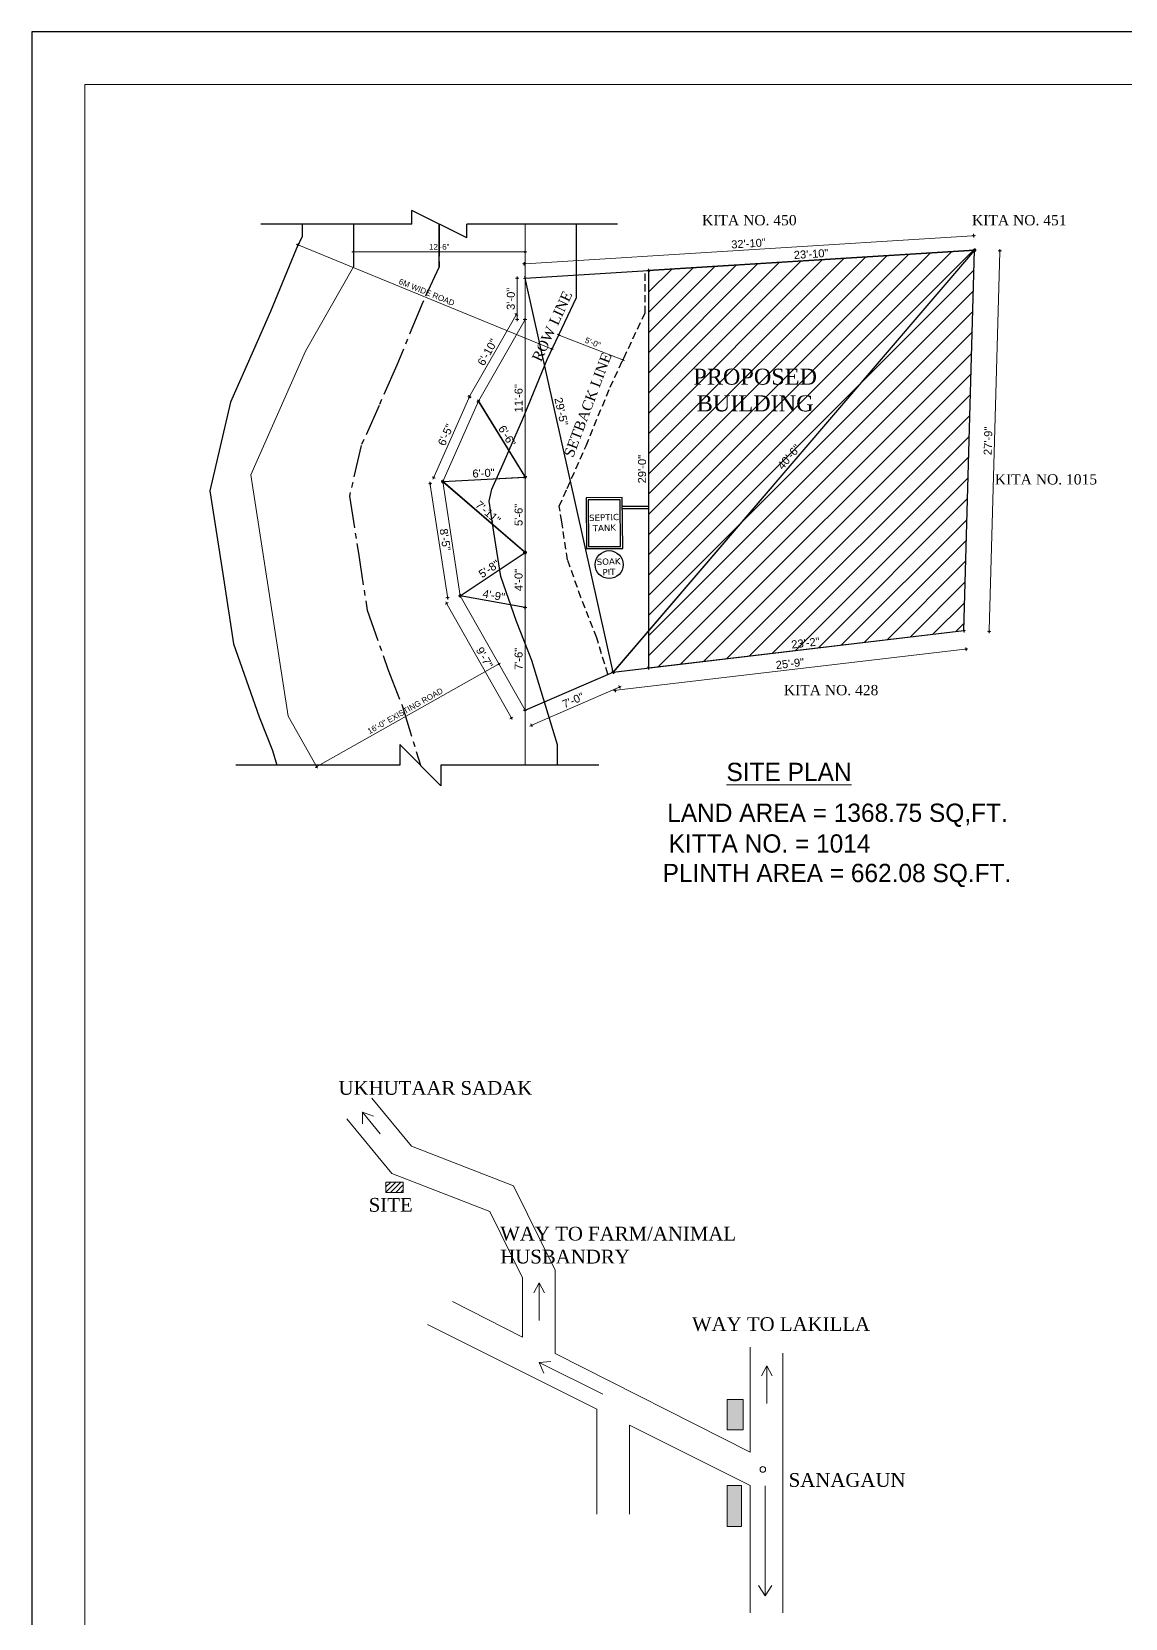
# Model space of a CAD drawing. Header units: inches. Extents: x 2449 to 13692, y -3765 to -1517.
# Drawn here: x 4249 to 5205, y -2905 to -1517 of the extents above; entities that cross this region are included whole.
import ezdxf
from ezdxf.enums import TextEntityAlignment as Align

# ---------------------------------------------------------------- set-up
doc = ezdxf.new("R2010")
doc.units = ezdxf.units.IN
doc.header["$LTSCALE"] = 0.5
doc.header["$MEASUREMENT"] = 0
doc.header["$PDMODE"] = 66
doc.linetypes.add('CENTER2', pattern=[1.125, 0.75, -0.125, 0.125, -0.125])
doc.linetypes.add('DASHED2', pattern=[0.375, 0.25, -0.125])
for name, color, linetype, lineweight in [('A_hatch', 253, 'Continuous', 5), ('DW TEXT', 92, 'Continuous', 15), ('DW-SEC', 24, 'Continuous', 25), ('ELE1', 3, 'Continuous', 9), ('ELEVATION', 85, 'Continuous', 9), ('hatch', 9, 'Continuous', 0), ('TEXT', 220, 'Continuous', 9), ('Toilet', 7, 'Continuous', 25)]:
    doc.layers.add(name, color=color, linetype=linetype, lineweight=lineweight)
doc.styles.add('CEN', font='GOTHIC.TTF')
doc.styles.get("Standard").update_dxf_attribs({"font": 'arial.ttf'})
doc.dimstyles.new('S8', dxfattribs={"dimtxt": 5, "dimasz": 1, "dimexe": 6, "dimexo": 18, "dimgap": 1.9375, "dimtad": 1, "dimdec": 0, "dimzin": 3, "dimdsep": 46, "dimlunit": 4, "dimtxsty": 'Standard', "dimblk": 'dot 2', "dimcen": 12, "dimse1": 1, "dimse2": 1, "dimclrd": 1, "dimclre": 1, "dimclrt": 256, "dimadec": 0, "dimazin": 0, "dimtfac": 0.75, "dimtdec": 0, "dimtix": 1, "dimtmove": 1, "dimatfit": 3, "dimldrblk": 'DOT', "dimfxl": 1, "dimtolj": 1, "dimtzin": 0, "dimlwd": 9, "dimlwe": 9, "dimarcsym": 0})

# ---------------------------------------------------------------- blocks, each defined once
blk = doc.blocks.new('dot1')
at = {"layer": 'hatch'}
h = blk.add_hatch(color=256, dxfattribs=at)
edge = h.paths.add_edge_path()
edge.add_arc((0, 0), 1, 0, 360)
for p, q in [((3, 0), (-3, 0)), ((0, 3), (0, -3))]:
    blk.add_line(p, q, dxfattribs=at)
blk.add_circle((0, 0), 1, dxfattribs=at)
blk = doc.blocks.new('dot 2')
at = {"layer": 'hatch', "xscale": 0.5, "yscale": 0.5, "zscale": 0.5}
blk.add_blockref('dot1', (0, 0), dxfattribs=at)
blk = doc.blocks.new('*D904')
at = {"layer": 'Defpoints', "color": 0, "transparency": 16777216}
for p in [(4639.4, -1840), (4600.3, -1906.9), (4608.3, -1910.4)]:
    blk.add_point(p, dxfattribs=at)
at = {"layer": 'Toilet', "color": 1, "lineweight": 9, "transparency": 16777216}
blk.add_line((4631, -1837.4), (4600.7, -1906), dxfattribs=at)
for p, rotation in [((4631.4, -1836.5), 66.18332484006558), ((4600.3, -1906.9), 246.1833248400656)]:
    blk.add_blockref('dot 2', p, dxfattribs=dict(at, rotation=rotation))
at = {"layer": 'Toilet', "transparency": 16777216, "insert": (4610.8, -1869.5), "char_height": 7, "attachment_point": 5, "rotation": 66.1833}
blk.add_mtext('\\A1;6\'-5"', dxfattribs=at)
blk = doc.blocks.new('_Dot')
at = {"color": 0, "linetype": 'ByBlock', "lineweight": -2}
blk.add_line((-0.5, 0), (-1, 0), dxfattribs=at)
at = {"color": 0, "linetype": 'ByBlock', "const_width": 0.5}
blk.add_lwpolyline([(-0.25, 0, 1), (0.25, 0, 1)], format="xyb", close=True, dxfattribs=at)
blk = doc.blocks.new('*D905')
at = {"layer": 'Defpoints', "color": 0, "transparency": 16777216}
for p in [(4608.3, -1910.4), (4612.5, -2012), (4623.6, -2010.3)]:
    blk.add_point(p, dxfattribs=at)
at = {"layer": 'Toilet', "color": 1, "lineweight": 9, "transparency": 16777216}
blk.add_line((4597.3, -1913.1), (4612.4, -2011), dxfattribs=at)
for p, rotation in [((4597.2, -1912.1), 98.7459783766436), ((4612.5, -2012), 278.7459783766436)]:
    blk.add_blockref('dot 2', p, dxfattribs=dict(at, rotation=rotation))
at = {"layer": 'Toilet', "transparency": 16777216, "insert": (4610.3, -1961.2), "char_height": 7, "attachment_point": 5, "rotation": 278.746}
blk.add_mtext('\\A1;8\'-5"', dxfattribs=at)
blk = doc.blocks.new('*D906')
at = {"layer": 'Defpoints', "color": 0, "transparency": 16777216}
for p in [(4623.6, -2010.3), (4611.7, -2017), (4680.2, -2110.5)]:
    blk.add_point(p, dxfattribs=at)
at = {"layer": 'Toilet', "color": 1, "lineweight": 9, "transparency": 16777216}
blk.add_line((4667.7, -2116.3), (4612.2, -2017.9), dxfattribs=at)
for p, rotation in [((4611.7, -2017), 119.4291328499882), ((4668.2, -2117.2), 299.4291328499882)]:
    blk.add_blockref('dot 2', p, dxfattribs=dict(at, rotation=rotation))
at = {"layer": 'Toilet', "transparency": 16777216, "insert": (4644.7, -2064.4), "char_height": 7, "attachment_point": 5, "rotation": 299.4291}
blk.add_mtext('\\A1;9\'-7"', dxfattribs=at)
blk = doc.blocks.new('*D907')
at = {"layer": 'Defpoints', "color": 0, "transparency": 16777216}
for p in [(4623.6, -2010.3), (4623.6, -2010.3), (4680.2, -2020.5)]:
    blk.add_point(p, dxfattribs=at)
at = {"layer": 'Toilet', "color": 1, "lineweight": 9, "transparency": 16777216}
blk.add_line((4679.2, -2020.3), (4624.6, -2010.4), dxfattribs=at)
for p, rotation in [((4623.6, -2010.3), 169.7612448606986), ((4680.2, -2020.5), 349.7612448606986)]:
    blk.add_blockref('dot 2', p, dxfattribs=dict(at, rotation=rotation))
at = {"layer": 'Toilet', "transparency": 16777216, "insert": (4652.9, -2009.9), "char_height": 7, "attachment_point": 5, "rotation": 349.7612}
blk.add_mtext('\\A1;4\'-9"', dxfattribs=at)
blk = doc.blocks.new('*D908')
at = {"layer": 'Defpoints', "color": 0, "transparency": 16777216}
for p in [(4680.2, -1972.5), (4680.2, -1972.5), (4623.6, -2010.3)]:
    blk.add_point(p, dxfattribs=at)
at = {"layer": 'Toilet', "color": 1, "lineweight": 9, "transparency": 16777216}
blk.add_line((4624.5, -2009.7), (4679.3, -1973), dxfattribs=at)
for p, rotation in [((4680.2, -1972.5), 33.75990920513462), ((4623.6, -2010.3), 213.7599092051346)]:
    blk.add_blockref('dot 2', p, dxfattribs=dict(at, rotation=rotation))
at = {"layer": 'Toilet', "transparency": 16777216, "insert": (4648.8, -1986.8), "char_height": 7, "attachment_point": 5, "rotation": 33.7599}
blk.add_mtext('\\A1;5\'-8"', dxfattribs=at)
blk = doc.blocks.new('*D909')
at = {"layer": 'Defpoints', "color": 0, "transparency": 16777216}
for p in [(4608.3, -1910.4), (4608.3, -1910.4), (4680.2, -1972.5)]:
    blk.add_point(p, dxfattribs=at)
at = {"layer": 'Toilet', "color": 1, "lineweight": 9, "transparency": 16777216}
blk.add_line((4679.4, -1971.8), (4609, -1911.1), dxfattribs=at)
for p, rotation in [((4608.3, -1910.4), 139.2079858776081), ((4680.2, -1972.5), 319.2079858776081)]:
    blk.add_blockref('dot 2', p, dxfattribs=dict(at, rotation=rotation))
at = {"layer": 'Toilet', "transparency": 16777216, "insert": (4647.8, -1937.3), "char_height": 7, "attachment_point": 5, "rotation": 319.208}
blk.add_mtext('\\A1;7\'-11"', dxfattribs=at)
blk = doc.blocks.new('*D910')
at = {"layer": 'Defpoints', "color": 0, "transparency": 16777216}
for p in [(4608.3, -1910.4), (4680.2, -1906.5), (4680.2, -1906.5)]:
    blk.add_point(p, dxfattribs=at)
at = {"layer": 'Toilet', "color": 1, "lineweight": 9, "transparency": 16777216}
blk.add_line((4609.3, -1910.4), (4679.2, -1906.5), dxfattribs=at)
for p, rotation in [((4608.3, -1910.4), 183.1552202707865), ((4680.2, -1906.5), 3.155220270786458)]:
    blk.add_blockref('dot 2', p, dxfattribs=dict(at, rotation=rotation))
at = {"layer": 'Toilet', "transparency": 16777216, "insert": (4643.9, -1903), "char_height": 7, "attachment_point": 5, "rotation": 3.1552}
blk.add_mtext('\\A1;6\'-0"', dxfattribs=at)
blk = doc.blocks.new('*D912')
at = {"layer": 'Defpoints', "color": 0, "transparency": 16777216}
for p in [(4680.2, -2020.5), (4680.2, -2020.5), (4680.2, -2110.5)]:
    blk.add_point(p, dxfattribs=at)
at = {"layer": 'Toilet', "color": 1, "lineweight": 9, "transparency": 16777216}
blk.add_line((4680.2, -2109.5), (4680.2, -2021.5), dxfattribs=at)
for p, rotation in [((4680.2, -2020.5), 90), ((4680.2, -2110.5), 270)]:
    blk.add_blockref('dot 2', p, dxfattribs=dict(at, rotation=rotation))
at = {"layer": 'Toilet', "transparency": 16777216, "insert": (4674.6, -2065.5), "char_height": 7, "attachment_point": 5, "rotation": 90}
blk.add_mtext('\\A1;7\'-6"', dxfattribs=at)
blk = doc.blocks.new('*D902')
at = {"layer": 'Defpoints', "color": 0, "transparency": 16777216}
for p in [(4680.2, -1972.5), (4680.2, -1972.5), (4680.2, -2020.5)]:
    blk.add_point(p, dxfattribs=at)
at = {"layer": 'Toilet', "color": 1, "lineweight": 9, "transparency": 16777216}
blk.add_line((4680.2, -2019.5), (4680.2, -1973.5), dxfattribs=at)
for p, rotation in [((4680.2, -1972.5), 90), ((4680.2, -2020.5), 270)]:
    blk.add_blockref('dot 2', p, dxfattribs=dict(at, rotation=rotation))
at = {"layer": 'Toilet', "transparency": 16777216, "insert": (4674.6, -1996.5), "char_height": 7, "attachment_point": 5, "rotation": 90}
blk.add_mtext('\\A1;4\'-0"', dxfattribs=at)
blk = doc.blocks.new('*D913')
at = {"layer": 'Defpoints', "color": 0, "transparency": 16777216}
for p in [(4757.2, -2077), (4762.9, -2090.1), (4680.2, -2110.5)]:
    blk.add_point(p, dxfattribs=at)
at = {"layer": 'Toilet', "color": 1, "lineweight": 9, "transparency": 16777216}
blk.add_line((4686.8, -2123.3), (4762, -2090.5), dxfattribs=at)
for p, rotation in [((4762.9, -2090.1), 23.50869655944876), ((4685.9, -2123.7), 203.5086965594488)]:
    blk.add_blockref('dot 2', p, dxfattribs=dict(at, rotation=rotation))
at = {"layer": 'Toilet', "transparency": 16777216, "insert": (4722.2, -2101.8), "char_height": 7, "attachment_point": 5, "rotation": 23.5087}
blk.add_mtext('\\A1;7\'-0"', dxfattribs=at)
blk = doc.blocks.new('*D914')
at = {"layer": 'Defpoints', "color": 0, "transparency": 16777216}
for p in [(5064.1, -2040.8), (5064.1, -2040.8), (4788.2, -2073.3)]:
    blk.add_point(p, dxfattribs=at)
at = {"layer": 'Toilet', "color": 1, "lineweight": 9, "transparency": 16777216}
blk.add_line((4789.2, -2073.2), (5063.1, -2040.9), dxfattribs=at)
for p, rotation in [((5064.1, -2040.8), 6.727351048225794), ((4788.2, -2073.3), 186.7273510482258)]:
    blk.add_blockref('dot 2', p, dxfattribs=dict(at, rotation=rotation))
at = {"layer": 'Toilet', "transparency": 16777216, "insert": (4925.5, -2051.6), "char_height": 7, "attachment_point": 5, "rotation": 6.7274}
blk.add_mtext('\\A1;23\'-2"', dxfattribs=at)
blk = doc.blocks.new('*D915')
at = {"layer": 'Defpoints', "color": 0, "transparency": 16777216}
for p in [(5064.1, -2040.8), (5066, -2056.9), (4757.2, -2077)]:
    blk.add_point(p, dxfattribs=at)
at = {"layer": 'Toilet', "color": 1, "lineweight": 9, "transparency": 16777216}
blk.add_line((4760.1, -2093), (5065, -2057.1), dxfattribs=at)
for p, rotation in [((5066, -2056.9), 6.727351048229242), ((4759.1, -2093.1), 186.7273510482293)]:
    blk.add_blockref('dot 2', p, dxfattribs=dict(at, rotation=rotation))
at = {"layer": 'Toilet', "transparency": 16777216, "insert": (4911.9, -2069.6), "char_height": 7, "attachment_point": 5, "rotation": 6.7274}
blk.add_mtext('\\A1;25\'-9"', dxfattribs=at)
blk = doc.blocks.new('*D916')
at = {"layer": 'Defpoints', "color": 0, "transparency": 16777216}
for p in [(5073.4, -1707.9), (5095.4, -1708.5), (5064.1, -2040.8)]:
    blk.add_point(p, dxfattribs=at)
at = {"layer": 'Toilet', "color": 1, "lineweight": 9, "transparency": 16777216}
blk.add_line((5086.1, -2040.4), (5095.4, -1709.5), dxfattribs=at)
for p, rotation in [((5095.4, -1708.5), 88.39404783827561), ((5086.1, -2041.4), 268.3940478382756)]:
    blk.add_blockref('dot 2', p, dxfattribs=dict(at, rotation=rotation))
at = {"layer": 'Toilet', "transparency": 16777216, "insert": (5085.2, -1874.8), "char_height": 7, "attachment_point": 5, "rotation": 88.394}
blk.add_mtext('\\A1;27\'-9"', dxfattribs=at)
blk = doc.blocks.new('*D917')
at = {"layer": 'Defpoints', "color": 0, "transparency": 16777216}
for p in [(5073.4, -1707.9), (4757.2, -2077), (4757.2, -2077)]:
    blk.add_point(p, dxfattribs=at)
at = {"layer": 'Toilet', "color": 1, "lineweight": 9, "transparency": 16777216}
blk.add_line((5072.7, -1708.7), (4757.8, -2076.2), dxfattribs=at)
for p, rotation in [((5073.4, -1707.9), 49.41106952184369), ((4757.2, -2077), 229.4110695218437)]:
    blk.add_blockref('dot 2', p, dxfattribs=dict(at, rotation=rotation))
at = {"layer": 'Toilet', "transparency": 16777216, "insert": (4911.1, -1888.8), "char_height": 7, "attachment_point": 5, "rotation": 49.4111}
blk.add_mtext('\\A1;40\'-6"', dxfattribs=at)
blk = doc.blocks.new('*D918')
at = {"layer": 'Defpoints', "color": 0, "transparency": 16777216}
for p in [(4788.2, -1725.7), (4788.2, -2073.3), (4788.2, -2073.3)]:
    blk.add_point(p, dxfattribs=at)
at = {"layer": 'Toilet', "color": 1, "lineweight": 9, "transparency": 16777216}
blk.add_line((4788.2, -1726.7), (4788.2, -2072.3), dxfattribs=at)
for p, rotation in [((4788.2, -1725.7), 90), ((4788.2, -2073.3), 270)]:
    blk.add_blockref('dot 2', p, dxfattribs=dict(at, rotation=rotation))
at = {"layer": 'Toilet', "transparency": 16777216, "insert": (4782.6, -1899.5), "char_height": 7, "attachment_point": 5, "rotation": 90}
blk.add_mtext('\\A1;29\'-0"', dxfattribs=at)
blk = doc.blocks.new('*D919')
at = {"layer": 'Defpoints', "color": 0, "transparency": 16777216}
for p in [(5073.4, -1707.9), (4788.2, -1725.7), (4788.2, -1725.7)]:
    blk.add_point(p, dxfattribs=at)
at = {"layer": 'Toilet', "color": 1, "lineweight": 9, "transparency": 16777216}
blk.add_line((5072.4, -1708), (4789.2, -1725.7), dxfattribs=at)
for p, rotation in [((5073.4, -1707.9), 3.575827605927389), ((4788.2, -1725.7), 183.5758276059274)]:
    blk.add_blockref('dot 2', p, dxfattribs=dict(at, rotation=rotation))
at = {"layer": 'Toilet', "transparency": 16777216, "insert": (4930.4, -1711.3), "char_height": 7, "attachment_point": 5, "rotation": 3.5758}
blk.add_mtext('\\A1;23\'-10"', dxfattribs=at)
blk = doc.blocks.new('*D921')
at = {"layer": 'Defpoints', "color": 0, "transparency": 16777216}
for p in [(4680.2, -1732.5), (4680.2, -1732.5), (4757.2, -2077)]:
    blk.add_point(p, dxfattribs=at)
at = {"layer": 'Toilet', "color": 1, "lineweight": 9, "transparency": 16777216}
blk.add_line((4757, -2076), (4680.4, -1733.5), dxfattribs=at)
for p, rotation in [((4680.2, -1732.5), 102.6038913630155), ((4757.2, -2077), 282.6038913630155)]:
    blk.add_blockref('dot 2', p, dxfattribs=dict(at, rotation=rotation))
at = {"layer": 'Toilet', "transparency": 16777216, "insert": (4711.9, -1849.1), "char_height": 7, "attachment_point": 5, "rotation": 282.6039}
blk.add_mtext('\\A1;29\'-5"', dxfattribs=at)
blk = doc.blocks.new('*D922')
at = {"layer": 'Defpoints', "color": 0, "transparency": 16777216}
for p in [(4680.2, -1768.5), (4631.8, -1835.7), (4639.4, -1840)]:
    blk.add_point(p, dxfattribs=at)
at = {"layer": 'Toilet', "color": 1, "lineweight": 9, "transparency": 16777216}
blk.add_line((4672.1, -1765), (4632.3, -1834.8), dxfattribs=at)
for p, rotation in [((4672.6, -1764.2), 60.29818041012634), ((4631.8, -1835.7), 240.2981804101263)]:
    blk.add_blockref('dot 2', p, dxfattribs=dict(at, rotation=rotation))
at = {"layer": 'Toilet', "transparency": 16777216, "insert": (4647.4, -1797.2), "char_height": 7, "attachment_point": 5, "rotation": 60.2982}
blk.add_mtext('\\A1;6\'-10"', dxfattribs=at)
blk = doc.blocks.new('*D923')
at = {"layer": 'Defpoints', "color": 0, "transparency": 16777216}
for p in [(4680.2, -1732.5), (4673.4, -1768.5), (4680.2, -1768.5)]:
    blk.add_point(p, dxfattribs=at)
at = {"layer": 'Toilet', "color": 1, "lineweight": 9, "transparency": 16777216}
blk.add_line((4673.4, -1733.5), (4673.4, -1767.5), dxfattribs=at)
for p, rotation in [((4673.4, -1732.5), 90), ((4673.4, -1768.5), 270)]:
    blk.add_blockref('dot 2', p, dxfattribs=dict(at, rotation=rotation))
at = {"layer": 'Toilet', "transparency": 16777216, "insert": (4667.8, -1750.5), "char_height": 7, "attachment_point": 5, "rotation": 90}
blk.add_mtext('\\A1;3\'-0"', dxfattribs=at)
blk = doc.blocks.new('*D924')
at = {"layer": 'Defpoints', "color": 0, "transparency": 16777216}
for p in [(4651.9, -2060.4), (4492.5, -2150.3), (4497.9, -2159.9)]:
    blk.add_point(p, dxfattribs=at)
at = {"layer": 'Toilet', "color": 1, "lineweight": 9, "transparency": 16777216}
blk.add_line((4656.5, -2070.5), (4498.8, -2159.4), dxfattribs=at)
for p, rotation in [((4657.3, -2070), 29.429132849987), ((4497.9, -2159.9), 209.429132849987)]:
    blk.add_blockref('dot 2', p, dxfattribs=dict(at, rotation=rotation))
at = {"layer": 'Toilet', "transparency": 16777216, "insert": (4575.4, -2111), "char_height": 5, "attachment_point": 5, "rotation": 29.4291}
blk.add_mtext('\\A1;16\'-0" {\\fArial TUR|b0|i0|c162|p34;E}XISTING ROAD', dxfattribs=at)
blk = doc.blocks.new('*D925')
at = {"layer": 'Defpoints', "color": 0, "transparency": 16777216}
for p in [(4481.4, -1703.3), (4477.6, -1712.6), (4699.7, -1803.7)]:
    blk.add_point(p, dxfattribs=at)
at = {"layer": 'Toilet', "color": 1, "lineweight": 9, "transparency": 16777216}
blk.add_line((4702.6, -1794), (4482.4, -1703.7), dxfattribs=at)
for p, rotation in [((4481.4, -1703.3), 157.7033724257376), ((4703.5, -1794.4), 337.7033724257375)]:
    blk.add_blockref('dot 2', p, dxfattribs=dict(at, rotation=rotation))
at = {"layer": 'Toilet', "transparency": 16777216, "insert": (4594.2, -1744.7), "char_height": 5, "attachment_point": 5, "rotation": 337.7034}
blk.add_mtext('\\A1;6M WIDE ROAD', dxfattribs=at)
blk = doc.blocks.new('*D927')
at = {"layer": 'Defpoints', "color": 0, "transparency": 16777216}
for p in [(4680.2, -1906.5), (4680.2, -1906.5), (4680.2, -1972.5)]:
    blk.add_point(p, dxfattribs=at)
at = {"layer": 'Toilet', "color": 1, "lineweight": 9, "transparency": 16777216}
blk.add_line((4680.2, -1971.5), (4680.2, -1907.5), dxfattribs=at)
for p, rotation in [((4680.2, -1906.5), 90), ((4680.2, -1972.5), 270)]:
    blk.add_blockref('dot 2', p, dxfattribs=dict(at, rotation=rotation))
at = {"layer": 'Toilet', "transparency": 16777216, "insert": (4674.6, -1939.5), "char_height": 7, "attachment_point": 5, "rotation": 90}
blk.add_mtext('\\A1;5\'-6"', dxfattribs=at)
blk = doc.blocks.new('*D928')
at = {"layer": 'Defpoints', "color": 0, "transparency": 16777216}
for p in [(4680.2, -1768.5), (4680.2, -1768.5), (4680.2, -1906.5)]:
    blk.add_point(p, dxfattribs=at)
at = {"layer": 'Toilet', "color": 1, "lineweight": 9, "transparency": 16777216}
blk.add_line((4680.2, -1905.5), (4680.2, -1769.5), dxfattribs=at)
for p, rotation in [((4680.2, -1768.5), 90), ((4680.2, -1906.5), 270)]:
    blk.add_blockref('dot 2', p, dxfattribs=dict(at, rotation=rotation))
at = {"layer": 'Toilet', "transparency": 16777216, "insert": (4674.6, -1837.5), "char_height": 7, "attachment_point": 5, "rotation": 90}
blk.add_mtext('\\A1;11\'-6"', dxfattribs=at)

msp = doc.modelspace()

# ---------------------------------------------------------------- hatches: boundary and pattern name
at = {"layer": 'DW-SEC'}
h = msp.add_hatch(dxfattribs=at)
h.set_pattern_fill('ANSI31', color=256, scale=100)
h.set_pattern_definition([(45, (-4109.006, 0), (-8.838835, 8.838835), [])])
h.paths.add_polyline_path([(5073.4, -1707.9), (4788.2, -2040.8), (4788.2, -2073.3), (5064.1, -2040.8)])
h.paths.add_polyline_path([(5073.4, -1707.9), (4788.2, -1725.7), (4788.2, -2040.8)], flags=17)
h.paths.add_polyline_path([(4907.5, -1904.2), (4926, -1882.7), (4915, -1873.3), (4896.5, -1894.8)], flags=24)
h.paths.add_polyline_path([(4825.4, -1856.9), (4938.1, -1856.9), (4938.1, -1803.7), (4825.4, -1803.7)], flags=24)
at = {"layer": 'ELEVATION'}
h = msp.add_hatch(dxfattribs=at)
h.set_pattern_fill('ANSI31', color=256, scale=25)
h.set_pattern_definition([(45, (-98756.0758, 16726.0456), (-2.20970869, 2.20970869), [])])
h.paths.add_polyline_path([(4573.6, -2532.2), (4573.6, -2523.2), (4558.5, -2523.2), (4558.5, -2532.2)])
h = msp.add_hatch(dxfattribs=at)
h.set_pattern_fill('SWAMP', color=256, scale=2.769578)
h.set_pattern_definition([(0, (-104774.368, 2593.3346), (1.384788924, 2.39852477), [0.34619723, -2.42338062]), (90, (-104774.1949, 2593.3346), (-1.384788924, 2.398524772), [0.173098616, -4.62395093]), (90, (-104774.1516, 2593.3346), (-1.384788924, 2.398524772), [0.13847889, -4.65857065]), (90, (-104774.2382, 2593.3346), (-1.384788924, 2.398524772), [0.13847889, -4.65857065]), (60, (-104774.1084, 2593.3346), (-1.38478892, 2.398524773), [0.110783114, -2.658794734]), (120, (-104774.2815, 2593.3346), (-2.769577846, 1e-09), [0.110783114, -2.658794734])])
h.paths.add_polyline_path([(4856.9, -2824.6), (4869.6, -2824.6), (4869.6, -2788.8), (4856.9, -2788.8)])
h.paths.add_polyline_path([(4871, -2713.3), (4857.1, -2713.3), (4857.1, -2740), (4871, -2740)])

# ---------------------------------------------------------------- linework, layer by layer
at = {"color": 4, "ltscale": 5}
for p, q in [((4765.4, -1932), (4788.2, -1932)), ((4765.4, -1933.8), (4788.2, -1933.8))]:
    msp.add_line(p, q, dxfattribs=at)
for points in [[(4765.6, -1968.9), (4765.3, -1924.4), (4733.6, -1924.6), (4733.9, -1969)], [(4763.7, -1967.1), (4763.5, -1926.3), (4735.5, -1926.4), (4735.7, -1967.2)]]:
    msp.add_lwpolyline(points, close=True, dxfattribs=at)
msp.add_circle((4753.8, -1983), 12.2, dxfattribs=at)
at = {"layer": 'A_hatch', "color": 11, "ltscale": 5}
for p, q in [((4530.2, -1722.6), (4530.2, -1685.1)), ((4680.2, -1732.5), (4680.2, -1685.1)), ((4530.2, -1722.6), (4488.1, -1796.4)), ((4680.2, -1732.5), (4680.2, -2110.5)), ((4680.2, -1732.5), (4680.2, -1768.5)), ((4680.2, -1768.5), (4639.4, -1840)), ((4488.1, -1796.4), (4440.4, -1904.4)), ((4639.4, -1840), (4608.3, -1910.4)), ((4440.4, -1904.4), (4472.9, -2115.5)), ((4608.3, -1910.4), (4623.6, -2010.3)), ((4680.2, -2110.5), (4623.6, -2010.3)), ((4497.2, -2158.5), (4472.9, -2115.5)), ((4680.2, -2110.5), (4680.2, -2158.5))]:
    msp.add_line(p, q, dxfattribs=at)
at = {"layer": 'Defpoints'}
msp.add_lwpolyline([(7426.3, -1516.8), (4248.7, -1516.8), (4248.7, -3764.8), (7426.3, -3764.8)], close=True, dxfattribs=at)
at = {"layer": 'ELE1'}
msp.add_lwpolyline([(4295.1, -1563.1), (7380, -1563.1), (7380, -3718.5), (4295.1, -3718.5)], close=True, dxfattribs=at)
at = {"layer": 'ELEVATION'}
for p, q in [((4581, -2491.8), (4546.3, -2449.8)), ((4563.8, -2515.7), (4524.3, -2468)), ((4538, -2462.2), (4553.6, -2481.1)), ((4538, -2462.2), (4538.1, -2472.2)), ((4538, -2462.2), (4547.6, -2465.5)), ((4670.1, -2526.6), (4581, -2491.8)), ((4649.5, -2549.1), (4563.8, -2515.7)), ((4706.6, -2600.3), (4670.1, -2526.6)), ((4678.1, -2606.9), (4649.5, -2549.1)), ((4678.1, -2658.8), (4678.1, -2606.9)), ((4706.6, -2673.2), (4706.6, -2600.3)), ((4692.7, -2611.5), (4688, -2620.2)), ((4692.7, -2644.3), (4692.7, -2611.5)), ((4692.7, -2611.5), (4697.3, -2620.2)), ((4616.7, -2627.7), (4678.1, -2658.8)), ((4595, -2647.9), (4743, -2721.8)), ((4706.6, -2673.2), (4877.2, -2759.6)), ((4877.2, -2667.7), (4877.2, -2759.6)), ((4905.7, -2672.9), (4905.7, -2900.2)), ((4692.6, -2681.2), (4702.8, -2680.3)), ((4692.6, -2681.2), (4748.2, -2708.9)), ((4692.6, -2681.2), (4696.7, -2690.3)), ((4891.8, -2684.1), (4887.1, -2692.8)), ((4891.8, -2716.9), (4891.8, -2684.1)), ((4891.8, -2684.1), (4896.4, -2692.8)), ((4743, -2813.8), (4743, -2721.8)), ((4771.5, -2813.8), (4771.5, -2735.9)), ((4771.5, -2735.9), (4877.2, -2788.7)), ((4877.2, -2788.7), (4877.2, -2900.2)), ((4890.3, -2788.9), (4890.3, -2885.3)), ((4890.3, -2885.3), (4884.4, -2876.1)), ((4890.3, -2885.3), (4896.2, -2876.1))]:
    msp.add_line(p, q, dxfattribs=at)
for points in [[(4558.5, -2523.2), (4573.6, -2523.2), (4573.6, -2532.2), (4558.5, -2532.2)], [(4871, -2740), (4857.1, -2740), (4857.1, -2713.3), (4871, -2713.3)], [(4856.9, -2788.8), (4869.6, -2788.8), (4869.6, -2824.6), (4856.9, -2824.6)]]:
    msp.add_lwpolyline(points, close=True, dxfattribs=at)
msp.add_circle((4888.2, -2774.6), 2.47, dxfattribs=at)
at = {"layer": 'Toilet'}
for p, q in [((4581.2, -1685.1), (4581.2, -1673.1)), ((4629.2, -1697.1), (4581.2, -1673.1)), ((4581.2, -1685.1), (4449.2, -1685.1)), ((4605.2, -1697.1), (4605.2, -1685.1)), ((4605.2, -1722.6), (4605.2, -1685.1)), ((4761.2, -1685.1), (4629.2, -1685.1)), ((4629.2, -1697.1), (4629.2, -1685.1)), ((4680.2, -1732.5), (5073.4, -1707.9)), ((5073.4, -1707.9), (4757.2, -2077)), ((5064.1, -2040.8), (5073.4, -1707.9)), ((4757.2, -2077), (4680.2, -1732.5)), ((4639.4, -1840), (4680.2, -1906.5)), ((4608.3, -1910.4), (4680.2, -1906.5)), ((4680.2, -1972.5), (4608.3, -1910.4)), ((4623.6, -2010.3), (4680.2, -1972.5)), ((4680.2, -2020.5), (4623.6, -2010.3)), ((4757.2, -2077), (5064.1, -2040.8)), ((4680.2, -2110.5), (4757.2, -2077)), ((4570.7, -2140.5), (4570.7, -2158.5)), ((4606.7, -2176.5), (4570.7, -2140.5)), ((4570.7, -2158.5), (4427.2, -2158.5)), ((4744.7, -2158.5), (4606.7, -2158.5)), ((4606.7, -2158.5), (4606.7, -2176.5))]:
    msp.add_line(p, q, dxfattribs=at)
at = {"layer": 'Toilet', "color": 2, "true_color": 0xf1eb1f}
msp.add_line((4530.2, -1685.1), (4530.2, -1722.6), dxfattribs=at)
at = {"layer": 'Toilet'}
for points in [[(4485.2, -1685.1), (4485.2, -1695.9), (4479.9, -1707), (4457.6, -1761.5), (4442.7, -1795.3), (4422.5, -1840.9), (4404.6, -1918.4), (4415.8, -1991.1), (4425.2, -2052.2), (4447.8, -2116.3), (4459.3, -2145.7), (4463.2, -2158.5)], [(4708.7, -2158.5), (4708.7, -2140.7), (4686.2, -2066.9), (4672.8, -2032.7), (4659, -1993.5), (4653, -1954.6), (4648.8, -1927.5), (4651.3, -1917), (4662.2, -1892.2), (4678.4, -1855.5), (4699.7, -1803.7), (4725.2, -1749.4), (4725.2, -1685.1)]]:
    msp.add_lwpolyline(points, dxfattribs=at)
at = {"layer": 'Toilet', "linetype": 'CENTER2', "ltscale": 75}
msp.add_lwpolyline([(4605.2, -1685.1), (4605.2, -1722.6), (4589.8, -1755.4), (4568, -1808.5), (4552.5, -1843.7), (4536.9, -1878.9), (4526.7, -1923), (4534.4, -1972.9), (4542.1, -2022.8), (4560.3, -2074.5), (4572.7, -2106.3), (4588.7, -2158.5)], dxfattribs=at)
at = {"layer": 'Toilet'}
msp.add_lwpolyline([(5073.4, -1707.9), (4788.2, -1725.7), (4788.2, -2073.3), (5064.1, -2040.8)], close=True, dxfattribs=at)
at = {"layer": 'Toilet', "linetype": 'DASHED2', "ltscale": 50}
msp.add_lwpolyline([(4752.6, -2079), (4742.9, -2047.2), (4729.1, -2011.8), (4717.4, -1978.8), (4712.3, -1945.5), (4710.2, -1932), (4717.1, -1916.4), (4733.6, -1879), (4754.6, -1827.8), (4785.2, -1762.8), (4785.2, -1725.9)], dxfattribs=at)

# ---------------------------------------------------------------- texts
at = {"attachment_point": 2}
for s, width, insert, char_height in [('{\\fTimes New Roman|b0|i0|c0|p18;KITA NO. 450}', 111.939, (4876.4, -1677.2), 9), ('{\\fTimes New Roman|b0|i0|c0|p18;KITA NO. 451}', 111.939, (5112.5, -1677.2), 9), ('{\\fTimes New Roman|b0|i0|c0|p18;PROPOSED BUILDING}', 139.56, (4881.5, -1811.6), 14), ('{\\fTimes New Roman|b0|i0|c0|p18;KITA NO. 1015}', 111.939, (5135.8, -1903.9), 9), ('{\\fTimes New Roman|b0|i0|c0|p18;KITA NO. 428}', 111.939, (4947.9, -2088.3), 9)]:
    msp.add_mtext_dynamic_manual_height_columns(s, width=width, gutter_width=50, heights=[0], dxfattribs=dict(at, insert=insert, char_height=char_height))
at = {"char_height": 9, "attachment_point": 2}
for s, insert, rotation in [('{\\fTimes New Roman|b0|i0|c0|p18;ROW LINE}', (4699.8, -1772.5), 65), ('{\\fTimes New Roman|b0|i0|c0|p18;SETBACK LINE}', (4730.8, -1841.7), 69.3643)]:
    msp.add_mtext_dynamic_manual_height_columns(s, width=111.939, gutter_width=50, heights=[0], dxfattribs=dict(at, insert=insert, rotation=rotation))
at = {"color": 0, "char_height": 5.488, "width": 97.882, "attachment_point": 2, "rotation": 1.9353}
for s, insert in [('{\\fVerdana|b0|i0|c0|p34;SEPTIC \\PTANK}', (4749.2, -1939)), ('{\\fVerdana|b0|i0|c0|p34;SOAK \\PPIT}', (4753.2, -1977.6))]:
    msp.add_mtext(s, dxfattribs=dict(at, insert=insert))
at = {"layer": 'DW TEXT', "ltscale": 0.13, "style": 'CEN'}
for s, p in [('%%USITE PLAN', (4911.1, -2164.4)), ('LAND AREA = 1368.75 SQ,FT.', (4953.5, -2200.1)), ('KITTA NO. = 1014  ', (4900, -2227)), ('PLINTH AREA = 662.08 SQ.FT.', (4953, -2252.8))]:
    msp.add_text(s, height=16, dxfattribs=at).set_placement(p, align=Align.MIDDLE_CENTER)
at = {"layer": 'TEXT', "color": 0, "char_height": 12.054, "width": 273.609, "attachment_point": 1}
for s, insert in [('{\\fTimes New Roman|b0|i0|c0|p18;UKHUTAAR SADAK}', (4517.1, -2434.8)), ('{\\fTimes New Roman|b0|i0|c0|p18;SITE}', (4543.5, -2537.1)), ('{\\fTimes New Roman|b0|i0|c0|p18;WAY TO FARM/ANIMAL HUSBANDRY}', (4658.5, -2562.3)), ('{\\fTimes New Roman|b0|i0|c0|p18;WAY TO LAKILLA}', (4826.2, -2641.4)), ('{\\fTimes New Roman|b0|i0|c0|p18;SANAGAUN}', (4910.8, -2777.8))]:
    msp.add_mtext(s, dxfattribs=dict(at, insert=insert))

# ---------------------------------------------------------------- dimensions: what is measured, and where the dimension line sits
at = {"layer": 'Toilet'}
for p1, p2, distance, text, picture, middle in [((4699.7, -1803.7), (4477.6, -1712.6), -10, '6M WIDE ROAD', '*D925', (4594.2, -1744.7)), ((4651.9, -2060.4), (4492.5, -2150.3), 11.1, '16\'-0" {\\fArial TUR|b0|i0|c162|p34;E}XISTING ROAD', '*D924', (4575.4, -2111))]:
    dim = msp.add_aligned_dim(p1=p1, p2=p2, distance=distance, text=text, dimstyle='S8', override={"dimfxl": 2, "dimfxlon": 1, "dimarcsym": 1}, dxfattribs=at)
    dim.commit()
    dim.dimension.update_dxf_attribs({"geometry": picture, "text_midpoint": middle})
msp.add_linear_dim(base=(4680.2, -1709.5), p1=(4530.2, -1703.8), p2=(4680.2, -1703.8), dimstyle='S8', override={"dimfxl": 2, "dimfxlon": 1, "dimarcsym": 1}, dxfattribs=at).render()
for p1, p2, distance, override in [((4680.2, -1732.5), (5073.4, -1707.9), 12.7, {"dimtxt": 7, "dimfxl": 2, "dimfxlon": 1, "dimarcsym": 1}), ((4709.8, -1782.1), (4765.9, -1803.8), 0, {"dimfxl": 2, "dimfxlon": 1, "dimarcsym": 1}), ((4639.4, -1840), (4680.2, -1906.5), 0, {"dimtxt": 7, "dimfxl": 2, "dimfxlon": 1, "dimarcsym": 1})]:
    msp.add_aligned_dim(p1=p1, p2=p2, distance=distance, dimstyle='S8', override=override, dxfattribs=at).render()
for p1, p2, distance, picture, middle in [((5073.4, -1707.9), (4757.2, -2077), 0, '*D917', (4911.1, -1888.8)), ((5073.4, -1707.9), (4788.2, -1725.7), 0, '*D919', (4930.4, -1711.3)), ((5064.1, -2040.8), (5073.4, -1707.9), -22, '*D916', (5085.2, -1874.8)), ((4680.2, -1768.5), (4639.4, -1840), -8.7, '*D922', (4647.4, -1797.2)), ((4639.4, -1840), (4608.3, -1910.4), -8.7, '*D904', (4610.8, -1869.5)), ((4608.3, -1910.4), (4680.2, -1906.5), 0, '*D910', (4643.9, -1903)), ((4608.3, -1910.4), (4623.6, -2010.3), -11.2, '*D905', (4610.3, -1961.2)), ((4680.2, -1972.5), (4608.3, -1910.4), 0, '*D909', (4647.8, -1937.3)), ((4623.6, -2010.3), (4680.2, -1972.5), 0, '*D908', (4648.8, -1986.8)), ((4680.2, -2110.5), (4623.6, -2010.3), 13.7, '*D906', (4644.7, -2064.4)), ((4680.1583, -2020.4744), (4623.6249, -2010.263), 0, '*D907', (4652.8713, -2009.945)), ((4788.2, -2073.3), (5064.1, -2040.8), 0, '*D914', (4925.5, -2051.6)), ((4757.2, -2077), (5064.1, -2040.8), -16.3, '*D915', (4911.9, -2069.6)), ((4680.2, -2110.5), (4757.2, -2077), -14.4, '*D913', (4722.2, -2101.8))]:
    dim = msp.add_aligned_dim(p1=p1, p2=p2, distance=distance, dimstyle='S8', override={"dimtxt": 7, "dimfxl": 2, "dimfxlon": 1, "dimarcsym": 1}, dxfattribs=at)
    dim.commit()
    dim.dimension.update_dxf_attribs({"geometry": picture, "text_midpoint": middle})
for base, p1, p2, picture, middle in [((4673.4, -1768.5), (4680.2, -1732.5), (4680.2, -1768.5), '*D923', (4667.8, -1750.5)), ((4788.2, -2073.3), (4788.2, -1725.7), (4788.2, -2073.3), '*D918', (4782.6, -1899.5)), ((4680.2, -1768.5), (4680.2, -1906.5), (4680.2, -1768.5), '*D928', (4674.6, -1837.5)), ((4680.2, -1906.5), (4680.2, -1972.5), (4680.2, -1906.5), '*D927', (4674.6, -1939.5)), ((4680.2, -1972.5), (4680.2, -2020.5), (4680.2, -1972.5), '*D902', (4674.6, -1996.5)), ((4680.2, -2020.5), (4680.2, -2110.5), (4680.2, -2020.5), '*D912', (4674.6, -2065.5))]:
    dim = msp.add_linear_dim(base=base, p1=p1, p2=p2, angle=90, dimstyle='S8', override={"dimtxt": 7, "dimfxl": 2, "dimfxlon": 1, "dimarcsym": 1}, dxfattribs=at)
    dim.commit()
    dim.dimension.update_dxf_attribs({"geometry": picture, "text_midpoint": middle})
dim = msp.add_linear_dim(base=(4680.2, -1732.5), p1=(4757.2, -2077), p2=(4680.2, -1732.5), angle=102.6039, dimstyle='S8', override={"dimtxt": 7, "dimfxl": 2, "dimfxlon": 1, "dimarcsym": 1}, dxfattribs=at)
dim.commit()
dim.dimension.update_dxf_attribs({"geometry": '*D921', "text_midpoint": (4706.5, -1850.3), "dimtype": 161})

doc.saveas('drawing.dxf')
